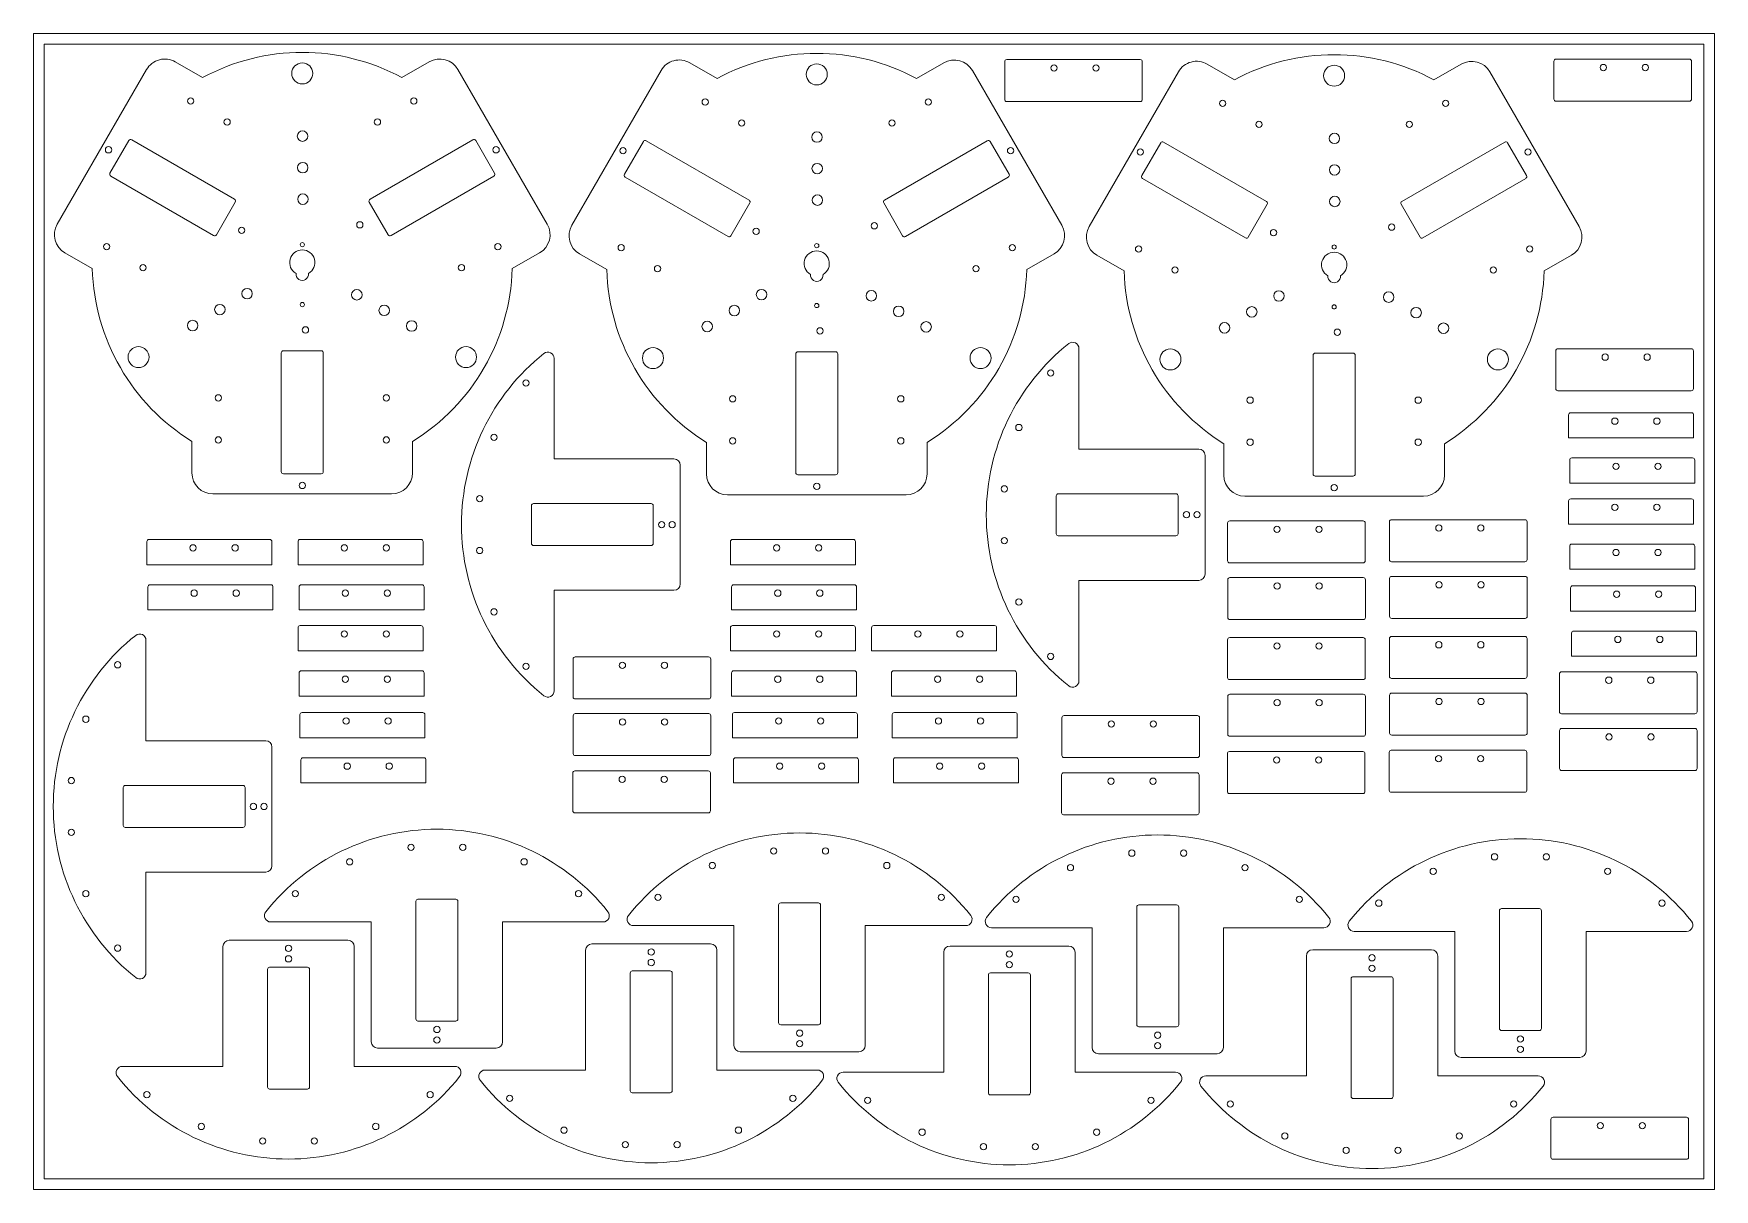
# Model space of a CAD drawing. Header units: millimetres. Extents: x 0 to 800, y 0 to 550.
import ezdxf

# ---------------------------------------------------------------- set-up
doc = ezdxf.new("R2010")
doc.units = ezdxf.units.MM
for name, color, linetype, lineweight in [('Auxiliar', 2, 'Continuous', 0), ('Corte', 1, 'Continuous', 0), ('Corte Interior', 4, 'Continuous', 0)]:
    doc.layers.add(name, color=color, linetype=linetype, lineweight=lineweight)

msp = doc.modelspace()

# ---------------------------------------------------------------- linework, layer by layer
at = {"layer": 'Auxiliar'}
for points in [[(0, 0), (800, 0), (800, 550), (0, 550)], [(5, 545), (795, 545), (795, 5), (5, 5)]]:
    msp.add_lwpolyline(points, close=True, dxfattribs=at)
at = {"layer": 'Corte'}
for p, q in [((80.422253, 529.083059), (67.431872, 536.583059)), ((175.337481, 529.083059), (188.327862, 536.583059)), ((325.295955, 528.628055), (312.305574, 536.128055)), ((420.211183, 528.628055), (433.201564, 536.128055)), ((462.196518, 536.671698), (462.196518, 518.671698)), ((526.696518, 537.671698), (463.196518, 537.671698)), ((527.696518, 536.671698), (527.696518, 518.671698)), ((723.617645, 536.854404), (723.617645, 518.854404)), ((788.117645, 537.854404), (724.617645, 537.854404)), ((789.117645, 536.854404), (789.117645, 518.854404)), ((53.771618, 532.922805), (11.271617, 459.310644)), ((244.488117, 459.310644), (201.988116, 532.922805)), ((298.64532, 532.467801), (256.145319, 458.85564)), ((489.361819, 458.85564), (446.861818, 532.467801)), ((544.91372, 531.834417), (502.413719, 458.222256)), ((571.564355, 527.994671), (558.573974, 535.494671)), ((666.479583, 527.994671), (679.469964, 535.494671)), ((735.630219, 458.222256), (693.130218, 531.834417)), ((526.696518, 517.671698), (463.196518, 517.671698)), ((788.117645, 517.854404), (724.617645, 517.854404)), ((27.922252, 438.15039), (14.931871, 445.65039)), ((227.837482, 438.15039), (240.827863, 445.65039)), ((272.795954, 437.695386), (259.805573, 445.195386)), ((472.711184, 437.695386), (485.701565, 445.195386)), ((519.064354, 437.062002), (506.073973, 444.562002)), ((718.979584, 437.062002), (731.969965, 444.562002)), ((497.553287, 352.285666), (497.553287, 400.127018)), ((789.008062, 400.052656), (725.508062, 400.052656)), ((247.768996, 347.608575), (247.768996, 395.449928)), ((724.508062, 399.052656), (724.508062, 381.052656)), ((790.008062, 399.052656), (790.008062, 381.052656)), ((789.008062, 380.052656), (725.508062, 380.052656)), ((730.62717, 368.579138), (730.62717, 357.579138)), ((731.62717, 369.579138), (789.12717, 369.579138)), ((790.12717, 368.579138), (790.12717, 357.579138)), ((75.379866, 355.951392), (75.379866, 340.951392)), ((180.379868, 355.951392), (180.379868, 340.951392)), ((320.253568, 355.496387), (320.253568, 340.496387)), ((425.25357, 355.496387), (425.25357, 340.496387)), ((554.553287, 352.285666), (497.553287, 352.285666)), ((566.521968, 354.863003), (566.521968, 339.863003)), ((671.52197, 354.863003), (671.52197, 339.863003)), ((730.62717, 357.579138), (790.12717, 357.579138)), ((304.768996, 347.608575), (247.768996, 347.608575)), ((307.768996, 288.108575), (307.768996, 344.608575)), ((557.553287, 292.785666), (557.553287, 349.285666)), ((731.139691, 347.05327), (731.139691, 336.05327)), ((732.139691, 348.05327), (789.639691, 348.05327)), ((790.639691, 347.05327), (790.639691, 336.05327)), ((731.139691, 336.05327), (790.639691, 336.05327)), ((85.379866, 330.951392), (170.379868, 330.951392)), ((330.253568, 330.496387), (415.25357, 330.496387)), ((576.521968, 329.863003), (661.52197, 329.863003)), ((731.62717, 328.609518), (789.12717, 328.609518)), ((730.62717, 327.609518), (730.62717, 316.609518)), ((790.12717, 327.609518), (790.12717, 316.609518)), ((568.313208, 317.11918), (568.313208, 299.11918)), ((632.813208, 318.11918), (569.313208, 318.11918)), ((633.813208, 317.11918), (633.813208, 299.11918)), ((645.340792, 317.695766), (645.340792, 299.695766)), ((709.840792, 318.695766), (646.340792, 318.695766)), ((710.840792, 317.695766), (710.840792, 299.695766)), ((730.62717, 316.609518), (790.12717, 316.609518)), ((53.906815, 308.270486), (53.906815, 297.270486)), ((54.906815, 309.270486), (112.406815, 309.270486)), ((113.406815, 308.270486), (113.406815, 297.270486)), ((125.851902, 308.270486), (125.851902, 297.270486)), ((126.851902, 309.270486), (184.351902, 309.270486)), ((185.351902, 308.270486), (185.351902, 297.270486)), ((331.693011, 308.270486), (331.693011, 297.270486)), ((332.693011, 309.270486), (390.193011, 309.270486)), ((391.193011, 308.270486), (391.193011, 297.270486)), ((731.139691, 306.08365), (731.139691, 295.08365)), ((732.139691, 307.08365), (789.639691, 307.08365)), ((790.639691, 306.08365), (790.639691, 295.08365)), ((53.906815, 297.270486), (113.406815, 297.270486)), ((125.851902, 297.270486), (185.351902, 297.270486)), ((331.693011, 297.270486), (391.193011, 297.270486)), ((632.813208, 298.11918), (569.313208, 298.11918)), ((709.840792, 298.695766), (646.340792, 298.695766)), ((497.553287, 289.785666), (497.553287, 241.944313)), ((554.553287, 289.785666), (497.553287, 289.785666)), ((568.370155, 290.137894), (568.370155, 272.137894)), ((632.870155, 291.137894), (569.370155, 291.137894)), ((633.870155, 290.137894), (633.870155, 272.137894)), ((645.397739, 290.71448), (645.397739, 272.71448)), ((709.897739, 291.71448), (646.397739, 291.71448)), ((710.897739, 290.71448), (710.897739, 272.71448)), ((731.139691, 295.08365), (790.639691, 295.08365)), ((54.419336, 286.744618), (54.419336, 275.744618)), ((55.419336, 287.744618), (112.919336, 287.744618)), ((113.919336, 286.744618), (113.919336, 275.744618)), ((126.364423, 286.744618), (126.364423, 275.744618)), ((127.364423, 287.744618), (184.864423, 287.744618)), ((185.864423, 286.744618), (185.864423, 275.744618)), ((247.768996, 285.108575), (247.768996, 237.267223)), ((304.768996, 285.108575), (247.768996, 285.108575)), ((332.205532, 286.744618), (332.205532, 275.744618)), ((333.205532, 287.744618), (390.705532, 287.744618)), ((391.705532, 286.744618), (391.705532, 275.744618)), ((731.524526, 286.233559), (731.524526, 275.233559)), ((732.524526, 287.233559), (790.024526, 287.233559)), ((791.024526, 286.233559), (791.024526, 275.233559)), ((54.419336, 275.744618), (113.919336, 275.744618)), ((126.364423, 275.744618), (185.864423, 275.744618)), ((332.205532, 275.744618), (391.705532, 275.744618)), ((731.524526, 275.233559), (791.024526, 275.233559)), ((125.851902, 267.300866), (125.851902, 256.300866)), ((126.851902, 268.300866), (184.351902, 268.300866)), ((185.351902, 267.300866), (185.351902, 256.300866)), ((331.693011, 267.300866), (331.693011, 256.300866)), ((332.693011, 268.300866), (390.193011, 268.300866)), ((391.193011, 267.300866), (391.193011, 256.300866)), ((398.874346, 267.300866), (398.874346, 256.300866)), ((399.874346, 268.300866), (457.374346, 268.300866)), ((458.374346, 267.300866), (458.374346, 256.300866)), ((632.870155, 271.137894), (569.370155, 271.137894)), ((709.897739, 271.71448), (646.397739, 271.71448)), ((732.037047, 264.707692), (732.037047, 253.707692)), ((733.037047, 265.707692), (790.537047, 265.707692)), ((791.537047, 264.707692), (791.537047, 253.707692)), ((53.460195, 213.468999), (53.460195, 261.310351)), ((125.851902, 256.300866), (185.351902, 256.300866)), ((331.693011, 256.300866), (391.193011, 256.300866)), ((398.874346, 256.300866), (458.374346, 256.300866)), ((568.314098, 261.577125), (568.314098, 243.577125)), ((632.814098, 262.577125), (569.314098, 262.577125)), ((633.814098, 261.577125), (633.814098, 243.577125)), ((645.341682, 262.153711), (645.341682, 244.153711)), ((709.841682, 263.153711), (646.341682, 263.153711)), ((710.841682, 262.153711), (710.841682, 244.153711)), ((256.759672, 252.378447), (256.759672, 234.378447)), ((321.259672, 253.378447), (257.759672, 253.378447)), ((322.259672, 252.378447), (322.259672, 234.378447)), ((732.037047, 253.707692), (791.537047, 253.707692)), ((126.364423, 245.774998), (126.364423, 234.774998)), ((127.364423, 246.774998), (184.864423, 246.774998)), ((185.864423, 245.774998), (185.864423, 234.774998)), ((332.205532, 245.774998), (332.205532, 234.774998)), ((333.205532, 246.774998), (390.705532, 246.774998)), ((391.705532, 245.774998), (391.705532, 234.774998)), ((408.31485, 245.774998), (408.31485, 234.774998)), ((409.31485, 246.774998), (466.81485, 246.774998)), ((467.81485, 245.774998), (467.81485, 234.774998)), ((632.814098, 242.577125), (569.314098, 242.577125)), ((709.841682, 243.153711), (646.341682, 243.153711)), ((726.242271, 245.306621), (726.242271, 227.306621)), ((790.742271, 246.306621), (727.242271, 246.306621)), ((791.742271, 245.306621), (791.742271, 227.306621)), ((126.364423, 234.774998), (185.864423, 234.774998)), ((321.259672, 233.378447), (257.759672, 233.378447)), ((332.205532, 234.774998), (391.705532, 234.774998)), ((408.31485, 234.774998), (467.81485, 234.774998)), ((568.371045, 234.595839), (568.371045, 216.595839)), ((632.871045, 235.595839), (569.371045, 235.595839)), ((633.871045, 234.595839), (633.871045, 216.595839)), ((645.398628, 235.172425), (645.398628, 217.172425)), ((709.898628, 236.172425), (646.398628, 236.172425)), ((710.898628, 235.172425), (710.898628, 217.172425)), ((126.749259, 225.924907), (126.749259, 214.924907)), ((127.749259, 226.924907), (185.249259, 226.924907)), ((186.249259, 225.924907), (186.249259, 214.924907)), ((256.816618, 225.397161), (256.816618, 207.397161)), ((321.316618, 226.397161), (257.816618, 226.397161)), ((322.316618, 225.397161), (322.316618, 207.397161)), ((332.590368, 225.924907), (332.590368, 214.924907)), ((333.590368, 226.924907), (391.090368, 226.924907)), ((392.090368, 225.924907), (392.090368, 214.924907)), ((408.699685, 225.924907), (408.699685, 214.924907)), ((409.699685, 226.924907), (467.199685, 226.924907)), ((468.199685, 225.924907), (468.199685, 214.924907)), ((489.442863, 224.473273), (489.442863, 206.473273)), ((553.942863, 225.473273), (490.442863, 225.473273)), ((554.942863, 224.473273), (554.942863, 206.473273)), ((790.742271, 226.306621), (727.242271, 226.306621)), ((709.898628, 216.172425), (646.398628, 216.172425)), ((726.299218, 218.325335), (726.299218, 200.325335)), ((790.799218, 219.325335), (727.299218, 219.325335)), ((791.799218, 218.325335), (791.799218, 200.325335)), ((110.460195, 213.468999), (53.460195, 213.468999)), ((113.460195, 153.968999), (113.460195, 210.468999)), ((126.749259, 214.924907), (186.249259, 214.924907)), ((332.590368, 214.924907), (392.090368, 214.924907)), ((408.699685, 214.924907), (468.199685, 214.924907)), ((632.689262, 208.36993), (569.189262, 208.36993)), ((632.871045, 215.595839), (569.371045, 215.595839)), ((709.716846, 208.946516), (646.216846, 208.946516)), ((127.261779, 204.399039), (127.261779, 193.399039)), ((128.261779, 205.399039), (185.761779, 205.399039)), ((186.761779, 204.399039), (186.761779, 193.399039)), ((321.316618, 206.397161), (257.816618, 206.397161)), ((333.102888, 204.399039), (333.102888, 193.399039)), ((334.102888, 205.399039), (391.602888, 205.399039)), ((392.602888, 204.399039), (392.602888, 193.399039)), ((409.212206, 204.399039), (409.212206, 193.399039)), ((410.212206, 205.399039), (467.712206, 205.399039)), ((468.712206, 204.399039), (468.712206, 193.399039)), ((553.942863, 205.473273), (490.442863, 205.473273)), ((568.189262, 207.36993), (568.189262, 189.36993)), ((633.689262, 207.36993), (633.689262, 189.36993)), ((645.216846, 207.946516), (645.216846, 189.946516)), ((710.716846, 207.946516), (710.716846, 189.946516)), ((127.261779, 193.399039), (186.761779, 193.399039)), ((256.634836, 198.171252), (256.634836, 180.171252)), ((321.134836, 199.171252), (257.634836, 199.171252)), ((322.134836, 198.171252), (322.134836, 180.171252)), ((333.102888, 193.399039), (392.602888, 193.399039)), ((409.212206, 193.399039), (468.712206, 193.399039)), ((489.261081, 197.247365), (489.261081, 179.247365)), ((553.761081, 198.247365), (490.261081, 198.247365)), ((554.761081, 197.247365), (554.761081, 179.247365)), ((790.799218, 199.325335), (727.299218, 199.325335)), ((632.689262, 188.36993), (569.189262, 188.36993)), ((709.716846, 188.946516), (646.216846, 188.946516)), ((321.134836, 179.171252), (257.634836, 179.171252)), ((553.761081, 178.247365), (490.261081, 178.247365)), ((53.460195, 150.968999), (53.460195, 103.127647)), ((110.460195, 150.968999), (53.460195, 150.968999)), ((160.703236, 127.270316), (112.861884, 127.270316)), ((160.703236, 70.270316), (160.703236, 127.270316)), ((223.203236, 127.270316), (271.044588, 127.270316)), ((223.203236, 70.270316), (223.203236, 127.270316)), ((333.336322, 125.503896), (285.49497, 125.503896)), ((333.336322, 68.503896), (333.336322, 125.503896)), ((395.836322, 125.503896), (443.677675, 125.503896)), ((395.836322, 68.503896), (395.836322, 125.503896)), ((503.80028, 124.535422), (455.958927, 124.535422)), ((503.80028, 67.535422), (503.80028, 124.535422)), ((566.30028, 124.535422), (614.141632, 124.535422)), ((566.30028, 67.535422), (566.30028, 124.535422)), ((676.433366, 122.769002), (628.592014, 122.769002)), ((676.433366, 65.769002), (676.433366, 122.769002)), ((738.933366, 122.769002), (786.774718, 122.769002)), ((738.933366, 65.769002), (738.933366, 122.769002)), ((90.083495, 115.544618), (90.083495, 58.544618)), ((149.583495, 118.544618), (93.083495, 118.544618)), ((152.583495, 115.544618), (152.583495, 58.544618)), ((262.716582, 113.778198), (262.716582, 56.778198)), ((322.216582, 116.778198), (265.716582, 116.778198)), ((325.216582, 113.778198), (325.216582, 56.778198)), ((433.180539, 112.809725), (433.180539, 55.809725)), ((492.680539, 115.809725), (436.180539, 115.809725)), ((495.680539, 112.809725), (495.680539, 55.809725)), ((665.313625, 114.043305), (608.813625, 114.043305)), ((605.813625, 111.043305), (605.813625, 54.043305)), ((668.313625, 111.043305), (668.313625, 54.043305)), ((163.703236, 67.270316), (220.203236, 67.270316)), ((336.336322, 65.503896), (392.836322, 65.503896)), ((506.80028, 64.535422), (563.30028, 64.535422)), ((90.083495, 58.544618), (42.242143, 58.544618)), ((152.583495, 58.544618), (200.424848, 58.544618)), ((262.716582, 56.778198), (214.875229, 56.778198)), ((325.216582, 56.778198), (373.057934, 56.778198)), ((679.433366, 62.769002), (735.933366, 62.769002)), ((433.180539, 55.809725), (385.339186, 55.809725)), ((495.680539, 55.809725), (543.521891, 55.809725)), ((605.813625, 54.043305), (557.972273, 54.043305)), ((668.313625, 54.043305), (716.154978, 54.043305)), ((722.190615, 33.318941), (722.190615, 15.318941)), ((786.690615, 34.318941), (723.190615, 34.318941)), ((787.690615, 33.318941), (787.690615, 15.318941)), ((786.690615, 14.318941), (723.190615, 14.318941))]:
    msp.add_line(p, q, dxfattribs=at)
for centre, radius, start, end in [((62.431872, 527.922805), 10, 60, 150), ((127.879867, 441.061614), 100, 61.668244, 118.331756), ((193.327862, 527.922805), 10, 30, 120), ((307.305574, 527.467801), 10, 60, 150), ((372.753569, 440.606609), 100, 61.668244, 118.331756), ((438.201564, 527.467801), 10, 30, 120), ((463.196518, 536.671698), 1, 90, 180), ((526.696518, 536.671698), 1, 0, 90), ((553.573974, 526.834417), 10, 60, 150), ((619.021969, 439.973225), 100, 61.668244, 118.331756), ((684.469964, 526.834417), 10, 30, 120), ((724.617645, 536.854404), 1, 90, 180), ((788.117645, 536.854404), 1, 0, 90), ((463.196518, 518.671698), 1, 180, 270), ((526.696518, 518.671698), 1, 270, 0), ((724.617645, 518.854404), 1, 180, 270), ((788.117645, 518.854404), 1, 270, 0), ((19.931871, 454.310644), 10, 150, 240), ((235.827863, 454.310644), 10, 300, 30), ((264.805573, 453.85564), 10, 150, 240), ((480.701565, 453.85564), 10, 300, 30), ((511.073973, 453.222256), 10, 150, 240), ((726.969965, 453.222256), 10, 300, 30), ((127.879867, 441.061614), 100, 181.668244, 238.331756), ((127.879867, 441.061614), 100, 301.668244, 358.331756), ((372.753569, 440.606609), 100, 181.668244, 238.331756), ((372.753569, 440.606609), 100, 301.668244, 358.331756), ((619.021969, 439.973225), 100, 181.668244, 238.331756), ((619.021969, 439.973225), 100, 301.668244, 358.331756), ((557.553287, 321.035666), 104.115983, 128.538978, 231.461022), ((494.553287, 400.127018), 3, 0, 128.538978), ((725.508062, 399.052656), 1, 90, 180), ((789.008062, 399.052656), 1, 0, 90), ((307.768996, 316.358575), 104.115983, 128.538978, 231.461022), ((244.768996, 395.449928), 3, 0, 128.538978), ((725.508062, 381.052656), 1, 180, 270), ((789.008062, 381.052656), 1, 270, 0), ((731.62717, 368.579138), 1, 90, 180), ((789.12717, 368.579138), 1, 0, 90), ((554.553287, 349.285666), 3, 0, 90), ((304.768996, 344.608575), 3, 0, 90), ((732.139691, 347.05327), 1, 90, 180), ((789.639691, 347.05327), 1, 0, 90), ((85.379866, 340.951392), 10, 180, 270), ((170.379868, 340.951392), 10, 270, 0), ((330.253568, 340.496387), 10, 180, 270), ((415.25357, 340.496387), 10, 270, 0), ((576.521968, 339.863003), 10, 180, 270), ((661.52197, 339.863003), 10, 270, 0), ((731.62717, 327.609518), 1, 90, 180), ((789.12717, 327.609518), 1, 0, 90), ((569.313208, 317.11918), 1, 90, 180), ((632.813208, 317.11918), 1, 0, 90), ((646.340792, 317.695766), 1, 90, 180), ((709.840792, 317.695766), 1, 0, 90), ((54.906815, 308.270486), 1, 90, 180), ((112.406815, 308.270486), 1, 0, 90), ((126.851902, 308.270486), 1, 90, 180), ((184.351902, 308.270486), 1, 0, 90), ((332.693011, 308.270486), 1, 90, 180), ((390.193011, 308.270486), 1, 0, 90), ((732.139691, 306.08365), 1, 90, 180), ((789.639691, 306.08365), 1, 0, 90), ((569.313208, 299.11918), 1, 180, 270), ((632.813208, 299.11918), 1, 270, 0), ((646.340792, 299.695766), 1, 180, 270), ((709.840792, 299.695766), 1, 270, 0), ((304.768996, 288.108575), 3, 270, 0), ((554.553287, 292.785666), 3, 270, 0), ((569.370155, 290.137894), 1, 90, 180), ((632.870155, 290.137894), 1, 0, 90), ((646.397739, 290.71448), 1, 90, 180), ((709.897739, 290.71448), 1, 0, 90), ((55.419336, 286.744618), 1, 90, 180), ((112.919336, 286.744618), 1, 0, 90), ((127.364423, 286.744618), 1, 90, 180), ((184.864423, 286.744618), 1, 0, 90), ((333.205532, 286.744618), 1, 90, 180), ((390.705532, 286.744618), 1, 0, 90), ((732.524526, 286.233559), 1, 90, 180), ((790.024526, 286.233559), 1, 0, 90), ((569.370155, 272.137894), 1, 180, 270), ((632.870155, 272.137894), 1, 270, 0), ((646.397739, 272.71448), 1, 180, 270), ((709.897739, 272.71448), 1, 270, 0), ((50.460195, 261.310351), 3, 0, 128.538978), ((126.851902, 267.300866), 1, 90, 180), ((184.351902, 267.300866), 1, 0, 90), ((332.693011, 267.300866), 1, 90, 180), ((390.193011, 267.300866), 1, 0, 90), ((399.874346, 267.300866), 1, 90, 180), ((457.374346, 267.300866), 1, 0, 90), ((733.037047, 264.707692), 1, 90, 180), ((790.537047, 264.707692), 1, 0, 90), ((113.460195, 182.218999), 104.115983, 128.538978, 231.461022), ((569.314098, 261.577125), 1, 90, 180), ((632.814098, 261.577125), 1, 0, 90), ((646.341682, 262.153711), 1, 90, 180), ((709.841682, 262.153711), 1, 0, 90), ((257.759672, 252.378447), 1, 90, 180), ((321.259672, 252.378447), 1, 0, 90), ((127.364423, 245.774998), 1, 90, 180), ((184.864423, 245.774998), 1, 0, 90), ((333.205532, 245.774998), 1, 90, 180), ((390.705532, 245.774998), 1, 0, 90), ((409.31485, 245.774998), 1, 90, 180), ((466.81485, 245.774998), 1, 0, 90), ((494.553287, 241.944313), 3, 231.461022, 0), ((569.314098, 243.577125), 1, 180, 270), ((632.814098, 243.577125), 1, 270, 0), ((646.341682, 244.153711), 1, 180, 270), ((709.841682, 244.153711), 1, 270, 0), ((727.242271, 245.306621), 1, 90, 180), ((790.742271, 245.306621), 1, 0, 90), ((244.768996, 237.267223), 3, 231.461022, 0), ((257.759672, 234.378447), 1, 180, 270), ((321.259672, 234.378447), 1, 270, 0), ((569.371045, 234.595839), 1, 90, 180), ((632.871045, 234.595839), 1, 0, 90), ((646.398628, 235.172425), 1, 90, 180), ((709.898628, 235.172425), 1, 0, 90), ((127.749259, 225.924907), 1, 90, 180), ((185.249259, 225.924907), 1, 0, 90), ((257.816618, 225.397161), 1, 90, 180), ((321.316618, 225.397161), 1, 0, 90), ((333.590368, 225.924907), 1, 90, 180), ((391.090368, 225.924907), 1, 0, 90), ((409.699685, 225.924907), 1, 90, 180), ((467.199685, 225.924907), 1, 0, 90), ((490.442863, 224.473273), 1, 90, 180), ((553.942863, 224.473273), 1, 0, 90), ((727.242271, 227.306621), 1, 180, 270), ((790.742271, 227.306621), 1, 270, 0), ((569.371045, 216.595839), 1, 180, 270), ((632.871045, 216.595839), 1, 270, 0), ((646.398628, 217.172425), 1, 180, 270), ((709.898628, 217.172425), 1, 270, 0), ((727.299218, 218.325335), 1, 90, 180), ((790.799218, 218.325335), 1, 0, 90), ((110.460195, 210.468999), 3, 0, 90), ((569.189262, 207.36993), 1, 90, 180), ((632.689262, 207.36993), 1, 0, 90), ((646.216846, 207.946516), 1, 90, 180), ((709.716846, 207.946516), 1, 0, 90), ((128.261779, 204.399039), 1, 90, 180), ((185.761779, 204.399039), 1, 0, 90), ((257.816618, 207.397161), 1, 180, 270), ((321.316618, 207.397161), 1, 270, 0), ((334.102888, 204.399039), 1, 90, 180), ((391.602888, 204.399039), 1, 0, 90), ((410.212206, 204.399039), 1, 90, 180), ((467.712206, 204.399039), 1, 0, 90), ((490.442863, 206.473273), 1, 180, 270), ((553.942863, 206.473273), 1, 270, 0), ((727.299218, 200.325335), 1, 180, 270), ((790.799218, 200.325335), 1, 270, 0), ((257.634836, 198.171252), 1, 90, 180), ((321.134836, 198.171252), 1, 0, 90), ((490.261081, 197.247365), 1, 90, 180), ((553.761081, 197.247365), 1, 0, 90), ((569.189262, 189.36993), 1, 180, 270), ((632.689262, 189.36993), 1, 270, 0), ((646.216846, 189.946516), 1, 180, 270), ((709.716846, 189.946516), 1, 270, 0), ((257.634836, 180.171252), 1, 180, 270), ((321.134836, 180.171252), 1, 270, 0), ((490.261081, 179.247365), 1, 180, 270), ((553.761081, 179.247365), 1, 270, 0), ((191.953236, 67.270316), 104.115983, 38.538978, 141.461022), ((364.586322, 65.503896), 104.115983, 38.538978, 141.461022), ((535.05028, 64.535422), 104.115983, 38.538978, 141.461022), ((707.683366, 62.769002), 104.115983, 38.538978, 141.461022), ((110.460195, 153.968999), 3, 270, 0), ((112.861884, 130.270316), 3, 141.461022, 270), ((271.044588, 130.270316), 3, 270, 38.538978), ((285.49497, 128.503896), 3, 141.461022, 270), ((443.677675, 128.503896), 3, 270, 38.538978), ((455.958927, 127.535422), 3, 141.461022, 270), ((614.141632, 127.535422), 3, 270, 38.538978), ((628.592014, 125.769002), 3, 141.461022, 270), ((786.774718, 125.769002), 3, 270, 38.538978), ((93.083495, 115.544618), 3, 90, 180), ((149.583495, 115.544618), 3, 0, 90), ((265.716582, 113.778198), 3, 90, 180), ((322.216582, 113.778198), 3, 0, 90), ((436.180539, 112.809725), 3, 90, 180), ((492.680539, 112.809725), 3, 0, 90), ((608.813625, 111.043305), 3, 90, 180), ((665.313625, 111.043305), 3, 0, 90), ((50.460195, 103.127647), 3, 231.461022, 0), ((163.703236, 70.270316), 3, 180, 270), ((220.203236, 70.270316), 3, 270, 0), ((336.336322, 68.503896), 3, 180, 270), ((392.836322, 68.503896), 3, 270, 0), ((506.80028, 67.535422), 3, 180, 270), ((563.30028, 67.535422), 3, 270, 0), ((679.433366, 65.769002), 3, 180, 270), ((735.933366, 65.769002), 3, 270, 0), ((42.242143, 55.544618), 3, 90, 218.538978), ((200.424848, 55.544618), 3, 321.461022, 90), ((214.875229, 53.778198), 3, 90, 218.538978), ((373.057934, 53.778198), 3, 321.461022, 90), ((121.333495, 118.544618), 104.115983, 218.538978, 321.461022), ((293.966582, 116.778198), 104.115983, 218.538978, 321.461022), ((385.339186, 52.809725), 3, 90, 218.538978), ((464.430539, 115.809725), 104.115983, 218.538978, 321.461022), ((543.521891, 52.809725), 3, 321.461022, 90), ((557.972273, 51.043305), 3, 90, 218.538978), ((637.063625, 114.043305), 104.115983, 218.538978, 321.461022), ((716.154978, 51.043305), 3, 321.461022, 90), ((723.190615, 33.318941), 1, 90, 180), ((786.690615, 33.318941), 1, 0, 90), ((723.190615, 15.318941), 1, 180, 270), ((786.690615, 15.318941), 1, 270, 0)]:
    msp.add_arc(centre, radius, start, end, dxfattribs=at)
at = {"layer": 'Corte Interior'}
for p, q in [((45.344205, 499.105655), (36.344205, 483.517197)), ((95.640666, 471.22168), (46.710231, 499.47168)), ((160.118851, 471.222056), (209.049286, 499.472056)), ((219.415312, 483.517573), (210.415312, 499.10603)), ((290.217907, 498.65065), (281.217907, 483.062193)), ((340.514368, 470.766676), (291.583933, 499.016676)), ((404.992553, 470.767051), (453.922988, 499.017051)), ((464.289013, 483.062569), (455.289013, 498.651026)), ((536.486307, 498.017266), (527.486307, 482.428809)), ((586.782768, 470.133291), (537.852333, 498.383291)), ((651.260953, 470.133667), (700.191388, 498.383667)), ((710.557413, 482.429184), (701.557413, 498.017642)), ((85.640666, 453.901172), (36.710231, 482.151172)), ((170.118851, 453.901548), (219.049286, 482.151548)), ((330.514368, 453.446168), (281.583933, 481.696168)), ((414.992553, 453.446543), (463.922988, 481.696543)), ((576.782768, 452.812783), (527.852333, 481.062783)), ((661.260953, 452.813159), (710.191388, 481.063159)), ((96.006692, 469.855655), (87.006692, 454.267197)), ((168.752826, 454.267573), (159.752826, 469.85603)), ((340.880393, 469.40065), (331.880393, 453.812193)), ((413.626527, 453.812569), (404.626527, 469.401026)), ((587.148793, 468.767266), (578.148793, 453.178809)), ((659.894927, 453.179184), (650.894927, 468.767642)), ((117.880084, 398.061614), (117.880084, 341.561614)), ((118.880084, 399.061614), (136.880084, 399.061614)), ((137.880084, 398.061614), (137.880084, 341.561614)), ((362.753786, 397.606609), (362.753786, 341.106609)), ((363.753786, 398.606609), (381.753786, 398.606609)), ((382.753786, 397.606609), (382.753786, 341.106609)), ((609.022186, 396.973225), (609.022186, 340.473225)), ((610.022186, 397.973225), (628.022186, 397.973225)), ((629.022186, 396.973225), (629.022186, 340.473225)), ((118.880084, 340.561614), (136.880084, 340.561614)), ((363.753786, 340.106609), (381.753786, 340.106609)), ((610.022186, 339.473225), (628.022186, 339.473225)), ((486.721336, 330.035666), (486.721336, 312.035666)), ((543.721336, 331.035666), (487.721336, 331.035666)), ((544.721336, 330.035666), (544.721336, 312.035666)), ((236.937045, 325.358575), (236.937045, 307.358575)), ((293.937045, 326.358575), (237.937045, 326.358575)), ((294.937045, 325.358575), (294.937045, 307.358575)), ((293.937045, 306.358575), (237.937045, 306.358575)), ((543.721336, 311.035666), (487.721336, 311.035666)), ((99.628244, 192.218999), (43.628244, 192.218999)), ((42.628244, 191.218999), (42.628244, 173.218999)), ((100.628244, 191.218999), (100.628244, 173.218999)), ((99.628244, 172.218999), (43.628244, 172.218999)), ((181.953236, 81.102267), (181.953236, 137.102267)), ((200.953236, 138.102267), (182.953236, 138.102267)), ((201.953236, 81.102267), (201.953236, 137.102267)), ((373.586322, 136.335847), (355.586322, 136.335847)), ((354.586322, 79.335847), (354.586322, 135.335847)), ((374.586322, 79.335847), (374.586322, 135.335847)), ((525.05028, 78.367373), (525.05028, 134.367373)), ((544.05028, 135.367373), (526.05028, 135.367373)), ((545.05028, 78.367373), (545.05028, 134.367373)), ((697.683366, 76.600953), (697.683366, 132.600953)), ((716.683366, 133.600953), (698.683366, 133.600953)), ((717.683366, 76.600953), (717.683366, 132.600953)), ((111.333495, 104.712667), (111.333495, 48.712667)), ((112.333495, 105.712667), (130.333495, 105.712667)), ((131.333495, 104.712667), (131.333495, 48.712667)), ((283.966582, 102.946247), (283.966582, 46.946247)), ((284.966582, 103.946247), (302.966582, 103.946247)), ((303.966582, 102.946247), (303.966582, 46.946247)), ((454.430539, 101.977774), (454.430539, 45.977774)), ((455.430539, 102.977774), (473.430539, 102.977774)), ((474.430539, 101.977774), (474.430539, 45.977774)), ((627.063625, 100.211354), (627.063625, 44.211354)), ((628.063625, 101.211354), (646.063625, 101.211354)), ((647.063625, 100.211354), (647.063625, 44.211354)), ((200.953236, 80.102267), (182.953236, 80.102267)), ((373.586322, 78.335847), (355.586322, 78.335847)), ((544.05028, 77.367373), (526.05028, 77.367373)), ((716.683366, 75.600953), (698.683366, 75.600953)), ((112.333495, 47.712667), (130.333495, 47.712667)), ((284.966582, 45.946247), (302.966582, 45.946247)), ((455.430539, 44.977774), (473.430539, 44.977774)), ((628.063625, 43.211354), (646.063625, 43.211354))]:
    msp.add_line(p, q, dxfattribs=at)
for centre, radius in [((127.879861, 531.061614), 5), ((372.753562, 530.606609), 5), ((485.696518, 533.671698), 1.5), ((505.696518, 533.671698), 1.5), ((619.021962, 529.973225), 5), ((747.117645, 533.854404), 1.5), ((767.117645, 533.854404), 1.5), ((74.785469, 517.9037), 1.5), ((180.974265, 517.9037), 1.5), ((319.659171, 517.448696), 1.5), ((425.847967, 517.448696), 1.5), ((565.927571, 516.815312), 1.5), ((672.116367, 516.815312), 1.5), ((92.105977, 507.9037), 1.5), ((163.653757, 507.9037), 1.5), ((336.979679, 507.448696), 1.5), ((408.527459, 507.448696), 1.5), ((583.248079, 506.815312), 1.5), ((654.795859, 506.815312), 1.5), ((35.666659, 494.72486), 1.5), ((127.995166, 501.222433), 2.5), ((220.13007, 494.72486), 1.5), ((372.868867, 500.767429), 2.5), ((619.137267, 500.134045), 2.5), ((128.093444, 486.222755), 2.5), ((280.54036, 494.269856), 1.5), ((372.967146, 485.767751), 2.5), ((465.003771, 494.269856), 1.5), ((526.80876, 493.636471), 1.5), ((711.272171, 493.636471), 1.5), ((619.235546, 485.134367), 2.5), ((128.191723, 471.223077), 2.5), ((373.065425, 470.768073), 2.5), ((619.333825, 470.134689), 2.5), ((99.032532, 456.408505), 1.5), ((155.264196, 459.006581), 1.5), ((343.906234, 455.9535), 1.5), ((400.137898, 458.551577), 1.5), ((590.174634, 455.320116), 1.5), ((646.406298, 457.918193), 1.5), ((34.785469, 448.621668), 1.5), ((127.879867, 449.561614), 1), ((220.974265, 448.621668), 1.5), ((279.659171, 448.166664), 1.5), ((372.753569, 449.106609), 1), ((465.847967, 448.166664), 1.5), ((525.927571, 447.533279), 1.5), ((619.021969, 448.473225), 1), ((712.116367, 447.533279), 1.5), ((52.105977, 438.621668), 1.5), ((203.653757, 438.621668), 1.5), ((296.979679, 438.166664), 1.5), ((448.527459, 438.166664), 1.5), ((543.248079, 437.533279), 1.5), ((694.795859, 437.533279), 1.5), ((101.603345, 426.250957), 2.5), ((153.844533, 425.710807), 2.5), ((346.477047, 425.795953), 2.5), ((398.718234, 425.255802), 2.5), ((592.745447, 425.162569), 2.5), ((644.986634, 424.622418), 2.5), ((88.662382, 418.666006), 2.5), ((127.879867, 421.061614), 1), ((166.883774, 418.29608), 2.5), ((333.536084, 418.211002), 2.5), ((372.753569, 420.606609), 1), ((411.757476, 417.841075), 2.5), ((579.804484, 417.577618), 2.5), ((619.021969, 419.973225), 1), ((658.025876, 417.207691), 2.5), ((75.72142, 411.081055), 2.5), ((129.398364, 409.009494), 1.5), ((179.923016, 410.881353), 2.5), ((320.595121, 410.626051), 2.5), ((374.272066, 408.554489), 1.5), ((424.796718, 410.426348), 2.5), ((566.863521, 409.992667), 2.5), ((620.540466, 407.921105), 1.5), ((671.065118, 409.792964), 2.5), ((49.937584, 396.061608), 5), ((205.822157, 396.061619), 5), ((294.811286, 395.606604), 5), ((450.695858, 395.606615), 5), ((541.079686, 394.97322), 5), ((696.964258, 394.973231), 5), ((748.008062, 396.052656), 1.5), ((768.008062, 396.052656), 1.5), ((234.315762, 383.778319), 1.5), ((484.100054, 388.455409), 1.5), ((87.879867, 376.659473), 1.5), ((167.879867, 376.659473), 1.5), ((332.753569, 376.204469), 1.5), ((412.753569, 376.204469), 1.5), ((579.021969, 375.571085), 1.5), ((659.021969, 375.571085), 1.5), ((468.953456, 362.559838), 1.5), ((752.62717, 365.579138), 1.5), ((772.62717, 365.579138), 1.5), ((87.879867, 356.659473), 1.5), ((167.879867, 356.659473), 1.5), ((219.169165, 357.882748), 1.5), ((332.753569, 356.204469), 1.5), ((412.753569, 356.204469), 1.5), ((579.021969, 355.571085), 1.5), ((659.021969, 355.571085), 1.5), ((753.139691, 344.05327), 1.5), ((773.139691, 344.05327), 1.5), ((127.898364, 334.97486), 1.5), ((372.772066, 334.519856), 1.5), ((212.283316, 328.683689), 1.5), ((462.067607, 333.360779), 1.5), ((619.040466, 333.886471), 1.5), ((548.721336, 321.035666), 1.5), ((553.721336, 321.035666), 1.5), ((752.62717, 324.609518), 1.5), ((772.62717, 324.609518), 1.5), ((298.937045, 316.358575), 1.5), ((303.937045, 316.358575), 1.5), ((591.813208, 314.11918), 1.5), ((611.813208, 314.11918), 1.5), ((668.840792, 314.695766), 1.5), ((688.840792, 314.695766), 1.5), ((75.906815, 305.270486), 1.5), ((95.906815, 305.270486), 1.5), ((147.851902, 305.270486), 1.5), ((167.851902, 305.270486), 1.5), ((212.283316, 304.033462), 1.5), ((353.693011, 305.270486), 1.5), ((373.693011, 305.270486), 1.5), ((462.067607, 308.710552), 1.5), ((753.139691, 303.08365), 1.5), ((773.139691, 303.08365), 1.5), ((591.870155, 287.137894), 1.5), ((611.870155, 287.137894), 1.5), ((668.897739, 287.71448), 1.5), ((688.897739, 287.71448), 1.5), ((76.419336, 283.744618), 1.5), ((96.419336, 283.744618), 1.5), ((148.364423, 283.744618), 1.5), ((168.364423, 283.744618), 1.5), ((354.205532, 283.744618), 1.5), ((374.205532, 283.744618), 1.5), ((468.953456, 279.511493), 1.5), ((753.524526, 283.233559), 1.5), ((773.524526, 283.233559), 1.5), ((219.169165, 274.834403), 1.5), ((147.851902, 264.300866), 1.5), ((167.851902, 264.300866), 1.5), ((353.693011, 264.300866), 1.5), ((373.693011, 264.300866), 1.5), ((420.874346, 264.300866), 1.5), ((440.874346, 264.300866), 1.5), ((591.814098, 258.577125), 1.5), ((611.814098, 258.577125), 1.5), ((668.841682, 259.153711), 1.5), ((688.841682, 259.153711), 1.5), ((754.037047, 261.707692), 1.5), ((774.037047, 261.707692), 1.5), ((40.006961, 249.638743), 1.5), ((234.315762, 248.938832), 1.5), ((280.259672, 249.378447), 1.5), ((300.259672, 249.378447), 1.5), ((484.100054, 253.615922), 1.5), ((148.364423, 242.774998), 1.5), ((168.364423, 242.774998), 1.5), ((354.205532, 242.774998), 1.5), ((374.205532, 242.774998), 1.5), ((430.31485, 242.774998), 1.5), ((450.31485, 242.774998), 1.5), ((749.742271, 242.306621), 1.5), ((769.742271, 242.306621), 1.5), ((591.871045, 231.595839), 1.5), ((611.871045, 231.595839), 1.5), ((668.898628, 232.172425), 1.5), ((688.898628, 232.172425), 1.5), ((24.860364, 223.743172), 1.5), ((148.749259, 222.924907), 1.5), ((168.749259, 222.924907), 1.5), ((354.590368, 222.924907), 1.5), ((374.590368, 222.924907), 1.5), ((430.699685, 222.924907), 1.5), ((450.699685, 222.924907), 1.5), ((280.316618, 222.397161), 1.5), ((300.316618, 222.397161), 1.5), ((512.942863, 221.473273), 1.5), ((532.942863, 221.473273), 1.5), ((749.799218, 215.325335), 1.5), ((769.799218, 215.325335), 1.5), ((149.261779, 201.399039), 1.5), ((169.261779, 201.399039), 1.5), ((355.102888, 201.399039), 1.5), ((375.102888, 201.399039), 1.5), ((431.212206, 201.399039), 1.5), ((451.212206, 201.399039), 1.5), ((591.689262, 204.36993), 1.5), ((611.689262, 204.36993), 1.5), ((668.716846, 204.946516), 1.5), ((688.716846, 204.946516), 1.5), ((17.974515, 194.544112), 1.5), ((280.134836, 195.171252), 1.5), ((300.134836, 195.171252), 1.5), ((512.761081, 194.247365), 1.5), ((532.761081, 194.247365), 1.5), ((104.628244, 182.218999), 1.5), ((109.628244, 182.218999), 1.5), ((17.974515, 169.893886), 1.5), ((179.628123, 162.755996), 1.5), ((204.278349, 162.755996), 1.5), ((352.261209, 160.989576), 1.5), ((376.911435, 160.989576), 1.5), ((522.725167, 160.021102), 1.5), ((547.375393, 160.021102), 1.5), ((150.429063, 155.870147), 1.5), ((233.477409, 155.870147), 1.5), ((323.06215, 154.103727), 1.5), ((406.110495, 154.103727), 1.5), ((493.526107, 153.135253), 1.5), ((576.574452, 153.135253), 1.5), ((666.159193, 151.368833), 1.5), ((695.358253, 158.254682), 1.5), ((720.008479, 158.254682), 1.5), ((749.207539, 151.368833), 1.5), ((24.860364, 140.694826), 1.5), ((124.533492, 140.723549), 1.5), ((259.37298, 140.723549), 1.5), ((297.166579, 138.95713), 1.5), ((432.006066, 138.95713), 1.5), ((467.630536, 137.988656), 1.5), ((602.470023, 137.988656), 1.5), ((640.263622, 136.222236), 1.5), ((775.10311, 136.222236), 1.5), ((40.006961, 114.799255), 1.5), ((121.333495, 114.712667), 1.5), ((293.966582, 112.946247), 1.5), ((464.430539, 111.977774), 1.5), ((121.333495, 109.712667), 1.5), ((293.966582, 107.946247), 1.5), ((464.430539, 106.977774), 1.5), ((637.063625, 110.211354), 1.5), ((637.063625, 105.211354), 1.5), ((191.953236, 76.102267), 1.5), ((191.953236, 71.102267), 1.5), ((364.586322, 74.335847), 1.5), ((535.05028, 73.367373), 1.5), ((707.683366, 71.600953), 1.5), ((364.586322, 69.335847), 1.5), ((535.05028, 68.367373), 1.5), ((707.683366, 66.600953), 1.5), ((53.913752, 45.091385), 1.5), ((188.753239, 45.091385), 1.5), ((226.546838, 43.324965), 1.5), ((361.386325, 43.324965), 1.5), ((397.010795, 42.356491), 1.5), ((531.850283, 42.356491), 1.5), ((569.643882, 40.590071), 1.5), ((704.483369, 40.590071), 1.5), ((79.809322, 29.944787), 1.5), ((109.008382, 23.058938), 1.5), ((133.658608, 23.058938), 1.5), ((162.857668, 29.944787), 1.5), ((252.442409, 28.178368), 1.5), ((335.490754, 28.178368), 1.5), ((422.906366, 27.209894), 1.5), ((505.954712, 27.209894), 1.5), ((595.539453, 25.443474), 1.5), ((678.587798, 25.443474), 1.5), ((745.690615, 30.318941), 1.5), ((765.690615, 30.318941), 1.5), ((281.641468, 21.292519), 1.5), ((306.291695, 21.292519), 1.5), ((452.105426, 20.324045), 1.5), ((476.755652, 20.324045), 1.5), ((624.738512, 18.557625), 1.5), ((649.388738, 18.557625), 1.5)]:
    msp.add_circle(centre, radius, dxfattribs=at)
for centre, radius, start, end in [((46.210231, 498.605655), 1, 60, 150), ((209.549286, 498.60603), 1, 30, 120), ((291.083933, 498.15065), 1, 60, 150), ((454.422988, 498.151026), 1, 30, 120), ((537.352333, 497.517266), 1, 60, 150), ((700.691388, 497.517642), 1, 30, 120), ((37.210231, 483.017197), 1, 150, 240), ((218.549286, 483.017573), 1, 300, 30), ((282.083933, 482.562193), 1, 150, 240), ((463.422988, 482.562569), 1, 300, 30), ((528.352333, 481.928809), 1, 150, 240), ((709.691388, 481.929184), 1, 300, 30), ((95.140666, 470.355655), 1, 330, 60), ((160.618851, 470.35603), 1, 120, 210), ((340.014368, 469.90065), 1, 330, 60), ((405.492553, 469.901026), 1, 120, 210), ((586.282768, 469.267266), 1, 330, 60), ((651.760953, 469.267642), 1, 120, 210), ((86.140666, 454.767197), 1, 240, 330), ((169.618851, 454.767573), 1, 210, 300), ((331.014368, 454.312193), 1, 240, 330), ((414.492553, 454.312569), 1, 210, 300), ((577.282768, 453.678809), 1, 240, 330), ((660.760953, 453.679184), 1, 210, 300), ((127.879867, 441.061614), 6, 299.839314, 240.160686), ((372.753569, 440.606609), 6, 299.839314, 240.160686), ((619.021969, 439.973225), 6, 299.839314, 240.160686), ((127.879867, 435.561614), 3, 174.348072, 5.651928), ((372.753569, 435.106609), 3, 174.348072, 5.651928), ((619.021969, 434.473225), 3, 174.348072, 5.651928), ((118.880084, 398.061614), 1, 90, 180), ((136.880084, 398.061614), 1, 0, 90), ((363.753786, 397.606609), 1, 90, 180), ((381.753786, 397.606609), 1, 0, 90), ((610.022186, 396.973225), 1, 90, 180), ((628.022186, 396.973225), 1, 0, 90), ((118.880084, 341.561614), 1, 180, 270), ((136.880084, 341.561614), 1, 270, 0), ((363.753786, 341.106609), 1, 180, 270), ((381.753786, 341.106609), 1, 270, 0), ((610.022186, 340.473225), 1, 180, 270), ((628.022186, 340.473225), 1, 270, 0), ((487.721336, 330.035666), 1, 90, 180), ((543.721336, 330.035666), 1, 0, 90), ((237.937045, 325.358575), 1, 90, 180), ((293.937045, 325.358575), 1, 0, 90), ((487.721336, 312.035666), 1, 180, 270), ((543.721336, 312.035666), 1, 270, 0), ((237.937045, 307.358575), 1, 180, 270), ((293.937045, 307.358575), 1, 270, 0), ((43.628244, 191.218999), 1, 90, 180), ((99.628244, 191.218999), 1, 0, 90), ((43.628244, 173.218999), 1, 180, 270), ((99.628244, 173.218999), 1, 270, 0), ((182.953236, 137.102267), 1, 90, 180), ((200.953236, 137.102267), 1, 0, 90), ((355.586322, 135.335847), 1, 90, 180), ((373.586322, 135.335847), 1, 0, 90), ((526.05028, 134.367373), 1, 90, 180), ((544.05028, 134.367373), 1, 0, 90), ((698.683366, 132.600953), 1, 90, 180), ((716.683366, 132.600953), 1, 0, 90), ((112.333495, 104.712667), 1, 90, 180), ((130.333495, 104.712667), 1, 0, 90), ((284.966582, 102.946247), 1, 90, 180), ((302.966582, 102.946247), 1, 0, 90), ((455.430539, 101.977774), 1, 90, 180), ((473.430539, 101.977774), 1, 0, 90), ((628.063625, 100.211354), 1, 90, 180), ((646.063625, 100.211354), 1, 0, 90), ((182.953236, 81.102267), 1, 180, 270), ((200.953236, 81.102267), 1, 270, 0), ((355.586322, 79.335847), 1, 180, 270), ((373.586322, 79.335847), 1, 270, 0), ((526.05028, 78.367373), 1, 180, 270), ((544.05028, 78.367373), 1, 270, 0), ((698.683366, 76.600953), 1, 180, 270), ((716.683366, 76.600953), 1, 270, 0), ((112.333495, 48.712667), 1, 180, 270), ((130.333495, 48.712667), 1, 270, 0), ((284.966582, 46.946247), 1, 180, 270), ((302.966582, 46.946247), 1, 270, 0), ((455.430539, 45.977774), 1, 180, 270), ((473.430539, 45.977774), 1, 270, 0), ((628.063625, 44.211354), 1, 180, 270), ((646.063625, 44.211354), 1, 270, 0)]:
    msp.add_arc(centre, radius, start, end, dxfattribs=at)

doc.saveas('drawing.dxf')
